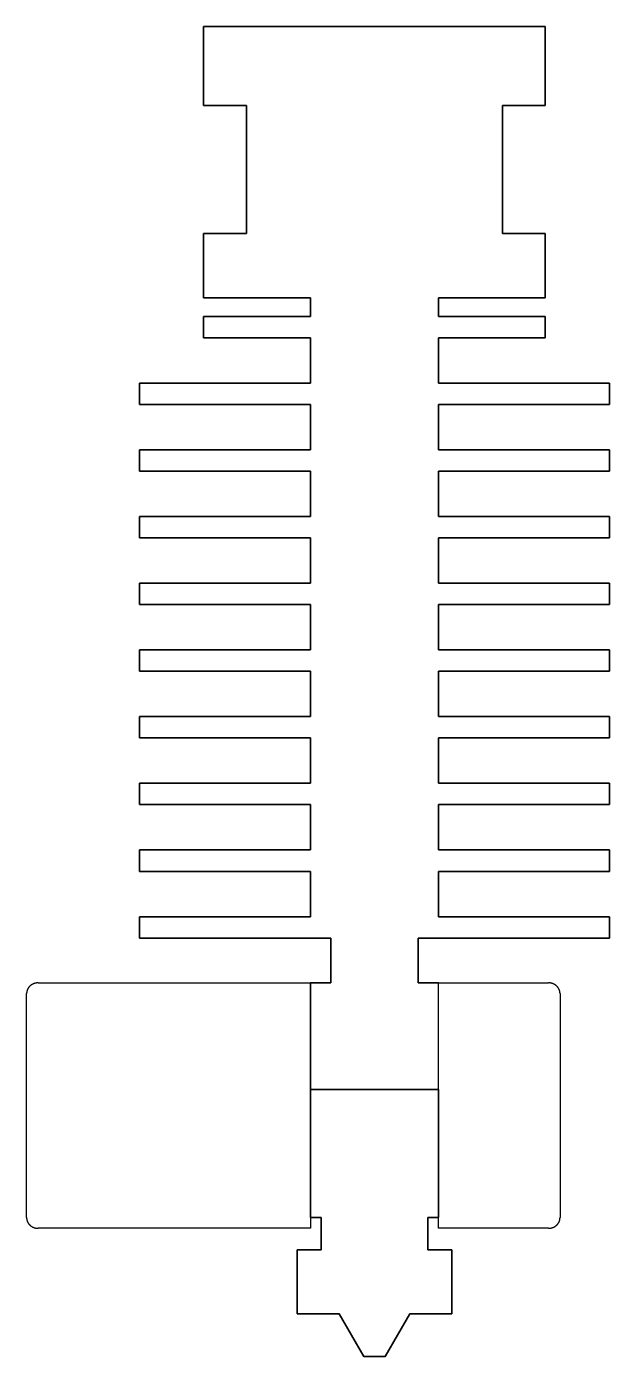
# Model space of a CAD drawing. Extents: x -16.3 to 11, y -62.3 to 0.
import ezdxf

# ---------------------------------------------------------------- set-up
doc = ezdxf.new("R2010")
doc.units = 0
doc.layers.get('0').update_dxf_attribs({"linetype": 'CONTINUOUS'})

msp = doc.modelspace()

# ---------------------------------------------------------------- linework, layer by layer
for p, q in [((-8, 0), (8, 0)), ((-8, -3.7), (-8, 0)), ((8, 0), (8, -3.7)), ((-6, -3.7), (-8, -3.7)), ((-6, -9.7), (-6, -3.7)), ((6, -3.7), (6, -9.7)), ((8, -3.7), (6, -3.7)), ((-8, -9.7), (-6, -9.7)), ((-8, -12.7), (-8, -9.7)), ((6, -9.7), (8, -9.7)), ((8, -9.7), (8, -12.7)), ((-3, -12.7), (-8, -12.7)), ((-3, -13.575), (-3, -12.7)), ((3, -12.7), (3, -13.575)), ((8, -12.7), (3, -12.7)), ((-8, -13.575), (-3, -13.575)), ((-8, -14.575), (-8, -13.575)), ((3, -13.575), (8, -13.575)), ((8, -13.575), (8, -14.575)), ((-3, -14.575), (-8, -14.575)), ((-3, -16.7), (-3, -14.575)), ((3, -14.575), (3, -16.7)), ((8, -14.575), (3, -14.575)), ((-11, -16.7), (-3, -16.7)), ((-11, -17.7), (-11, -16.7)), ((3, -16.7), (11, -16.7)), ((11, -16.7), (11, -17.7)), ((-3, -17.7), (-11, -17.7)), ((-3, -19.825), (-3, -17.7)), ((11, -17.7), (3, -17.7)), ((3, -17.7), (3, -19.825)), ((-11, -19.825), (-3, -19.825)), ((-11, -20.825), (-11, -19.825)), ((3, -19.825), (11, -19.825)), ((11, -19.825), (11, -20.825)), ((-3, -20.825), (-11, -20.825)), ((-3, -22.95), (-3, -20.825)), ((3, -20.825), (3, -22.95)), ((11, -20.825), (3, -20.825)), ((-11, -22.95), (-3, -22.95)), ((-11, -23.95), (-11, -22.95)), ((3, -22.95), (11, -22.95)), ((11, -22.95), (11, -23.95)), ((-3, -23.95), (-11, -23.95)), ((-3, -26.075), (-3, -23.95)), ((3, -23.95), (3, -26.075)), ((11, -23.95), (3, -23.95)), ((-11, -26.075), (-3, -26.075)), ((-11, -27.075), (-11, -26.075)), ((3, -26.075), (11, -26.075)), ((11, -26.075), (11, -27.075)), ((-3, -27.075), (-11, -27.075)), ((-3, -29.2), (-3, -27.075)), ((3, -27.075), (3, -29.2)), ((11, -27.075), (3, -27.075)), ((-11, -29.2), (-3, -29.2)), ((-11, -30.2), (-11, -29.2)), ((3, -29.2), (11, -29.2)), ((11, -29.2), (11, -30.2)), ((-3, -30.2), (-11, -30.2)), ((-3, -32.325), (-3, -30.2)), ((3, -30.2), (3, -32.325)), ((11, -30.2), (3, -30.2)), ((-11, -32.325), (-3, -32.325)), ((-11, -33.325), (-11, -32.325)), ((3, -32.325), (11, -32.325)), ((11, -32.325), (11, -33.325)), ((-3, -33.325), (-11, -33.325)), ((-3, -35.45), (-3, -33.325)), ((3, -33.325), (3, -35.45)), ((11, -33.325), (3, -33.325)), ((-11, -35.45), (-3, -35.45)), ((-11, -36.45), (-11, -35.45)), ((3, -35.45), (11, -35.45)), ((11, -35.45), (11, -36.45)), ((-3, -36.45), (-11, -36.45)), ((-3, -38.575), (-3, -36.45)), ((3, -36.45), (3, -38.575)), ((11, -36.45), (3, -36.45)), ((-11, -38.575), (-3, -38.575)), ((-11, -39.575), (-11, -38.575)), ((3, -38.575), (11, -38.575)), ((11, -38.575), (11, -39.575)), ((-3, -39.575), (-11, -39.575)), ((-3, -41.7), (-3, -39.575)), ((3, -39.575), (3, -41.7)), ((11, -39.575), (3, -39.575)), ((-11, -41.7), (-3, -41.7)), ((-11, -42.7), (-11, -41.7)), ((3, -41.7), (11, -41.7)), ((11, -41.7), (11, -42.7)), ((-2.05, -42.7), (-11, -42.7)), ((-2.05, -44.8), (-2.05, -42.7)), ((2.05, -42.7), (2.05, -44.8)), ((11, -42.7), (2.05, -42.7)), ((-15.74712, -44.8), (-3, -44.8)), ((-15.74712, -44.8), (-3, -44.8)), ((-3, -44.8), (-2.05, -44.8)), ((-3, -44.8), (-3, -56.3)), ((-3, -44.8), (-3, -56.3)), ((-3, -44.8), (-3, -56.3)), ((-3, -44.8), (-3, -56.3)), ((-3, -49.8), (-3, -44.8)), ((2.05, -44.8), (3, -44.8)), ((3, -56.3), (3, -44.8)), ((3, -44.8), (8.14506, -44.8)), ((3, -56.3), (3, -44.8)), ((3, -56.3), (3, -44.8)), ((-16.29013, -55.8), (-16.29013, -45.3)), ((8.68807, -45.3), (8.68807, -55.8)), ((-3, -49.8), (3, -49.8)), ((-3, -56.3), (-15.74712, -56.3)), ((-3, -56.3), (-15.74712, -56.3)), ((8.14506, -56.3), (3, -56.3))]:
    msp.add_line(p, q)
for points in [[(3, -49.8), (3, -44.8), (2.05, -44.8), (2.05, -42.7), (11, -42.7), (11, -41.7), (3, -41.7), (3, -39.575), (11, -39.575), (11, -38.575), (3, -38.575), (3, -36.45), (11, -36.45), (11, -35.45), (3, -35.45), (3, -33.325), (11, -33.325), (11, -32.325), (3, -32.325), (3, -30.2), (11, -30.2), (11, -29.2), (3, -29.2), (3, -27.075), (11, -27.075), (11, -26.075), (3, -26.075), (3, -23.95), (11, -23.95), (11, -22.95), (3, -22.95), (3, -20.825), (11, -20.825), (11, -19.825), (3, -19.825), (3, -17.7), (11, -17.7), (11, -16.7), (3, -16.7), (3, -14.575), (8, -14.575), (8, -13.575), (3, -13.575), (3, -12.7), (8, -12.7), (8, -9.7), (6, -9.7), (6, -3.7), (8, -3.7), (8, 0), (-8, 0), (-8, -3.7), (-6, -3.7), (-6, -9.7), (-8, -9.7), (-8, -12.7), (-3, -12.7), (-3, -13.575), (-8, -13.575), (-8, -14.575), (-3, -14.575), (-3, -16.7), (-11, -16.7), (-11, -17.7), (-3, -17.7), (-3, -19.825), (-11, -19.825), (-11, -20.825), (-3, -20.825), (-3, -22.95), (-11, -22.95), (-11, -23.95), (-3, -23.95), (-3, -26.075), (-11, -26.075), (-11, -27.075), (-3, -27.075), (-3, -29.2), (-11, -29.2), (-11, -30.2), (-3, -30.2), (-3, -32.325), (-11, -32.325), (-11, -33.325), (-3, -33.325), (-3, -35.45), (-11, -35.45), (-11, -36.45), (-3, -36.45), (-3, -38.575), (-11, -38.575), (-11, -39.575), (-3, -39.575), (-3, -41.7), (-11, -41.7), (-11, -42.7), (-2.05, -42.7), (-2.05, -44.8), (-3, -44.8), (-3, -49.8)], [(3, -49.8), (-3, -49.8), (-3, -55.8), (-2.5, -55.8), (-2.5, -57.3), (-3.61809, -57.3), (-3.61809, -60.3), (-1.6547, -60.3), (-0.5, -62.3), (0.5, -62.3), (1.6547, -60.3), (3.61809, -60.3), (3.61809, -57.3), (2.5, -57.3), (2.5, -55.8), (3, -55.8)]]:
    msp.add_lwpolyline(points, close=True)
msp.add_lwpolyline([(3, -49.8), (3, -55.8), (2.5, -55.8), (2.5, -57.3), (3.61809, -57.3), (3.61809, -60.3), (1.6547, -60.3), (0.5, -62.3), (-0.5, -62.3), (-1.6547, -60.3), (-3.61809, -60.3), (-3.61809, -57.3), (-2.5, -57.3), (-2.5, -55.8), (-3, -55.8), (-3, -49.8)])
for points in [[(-15.7471, -44.8, 0), (-15.7538, -44.8, 0), (-15.7605, -44.8002, 0), (-15.7671, -44.8003, 0), (-15.7738, -44.8006, 0), (-15.7804, -44.8009, 0), (-15.7871, -44.8014, 0), (-15.7937, -44.8018, 0), (-15.8003, -44.8024, 0), (-15.807, -44.803, 0), (-15.8136, -44.8038, 0), (-15.8202, -44.8045, 0), (-15.8268, -44.8054, 0), (-15.8334, -44.8063, 0), (-15.84, -44.8074, 0), (-15.8465, -44.8084, 0), (-15.8531, -44.8096, 0), (-15.8596, -44.8108, 0), (-15.8661, -44.8121, 0), (-15.8726, -44.8135, 0), (-15.8791, -44.815, 0), (-15.8855, -44.8165, 0), (-15.892, -44.8181, 0), (-15.8984, -44.8198, 0), (-15.9048, -44.8215, 0), (-15.9111, -44.8233, 0), (-15.9175, -44.8252, 0), (-15.9238, -44.8272, 0), (-15.9301, -44.8292, 0), (-15.9363, -44.8313, 0), (-15.9425, -44.8335, 0), (-15.9488, -44.8357, 0), (-15.9549, -44.8381, 0), (-15.9611, -44.8404, 0), (-15.9672, -44.8429, 0), (-15.9732, -44.8454, 0), (-15.9793, -44.848, 0), (-15.9853, -44.8507, 0), (-15.9913, -44.8534, 0), (-15.9972, -44.8562, 0), (-16.0031, -44.859, 0), (-16.009, -44.862, 0), (-16.0148, -44.865, 0), (-16.0205, -44.868, 0), (-16.0263, -44.8711, 0), (-16.032, -44.8743, 0), (-16.0376, -44.8776, 0), (-16.0432, -44.8809, 0), (-16.0488, -44.8843, 0), (-16.0543, -44.8877, 0), (-16.0598, -44.8912, 0), (-16.0652, -44.8948, 0), (-16.0706, -44.8984, 0), (-16.0759, -44.9021, 0), (-16.0812, -44.9058, 0), (-16.0864, -44.9096, 0), (-16.0916, -44.9135, 0), (-16.0967, -44.9174, 0), (-16.1018, -44.9214, 0), (-16.1068, -44.9254, 0), (-16.1118, -44.9295, 0), (-16.1167, -44.9337, 0), (-16.1215, -44.9379, 0), (-16.1263, -44.9421, 0), (-16.1311, -44.9464, 0), (-16.1358, -44.9508, 0), (-16.1404, -44.9552, 0), (-16.145, -44.9597, 0), (-16.1495, -44.9642, 0), (-16.1539, -44.9688, 0), (-16.1583, -44.9734, 0), (-16.1626, -44.9781, 0), (-16.1669, -44.9828, 0), (-16.1711, -44.9876, 0), (-16.1752, -44.9924, 0), (-16.1793, -44.9972, 0), (-16.1833, -45.0022, 0), (-16.1872, -45.0071, 0), (-16.1911, -45.0121, 0), (-16.1949, -45.0171, 0), (-16.1986, -45.0222, 0), (-16.2023, -45.0273, 0), (-16.2059, -45.0325, 0), (-16.2094, -45.0377, 0), (-16.2129, -45.0429, 0), (-16.2163, -45.0482, 0), (-16.2196, -45.0536, 0), (-16.2228, -45.0589, 0), (-16.226, -45.0643, 0), (-16.2291, -45.0697, 0), (-16.2321, -45.0752, 0), (-16.2351, -45.0807, 0), (-16.238, -45.0862, 0), (-16.2408, -45.0918, 0), (-16.2435, -45.0974, 0), (-16.2462, -45.103, 0), (-16.2488, -45.1087, 0), (-16.2513, -45.1143, 0), (-16.2537, -45.1201, 0), (-16.2561, -45.1258, 0), (-16.2584, -45.1316, 0), (-16.2606, -45.1373, 0), (-16.2627, -45.1432, 0), (-16.2648, -45.149, 0), (-16.2667, -45.1549, 0), (-16.2686, -45.1607, 0), (-16.2705, -45.1666, 0), (-16.2722, -45.1726, 0), (-16.2739, -45.1785, 0), (-16.2754, -45.1845, 0), (-16.2769, -45.1904, 0), (-16.2784, -45.1964, 0), (-16.2797, -45.2025, 0), (-16.281, -45.2085, 0), (-16.2821, -45.2145, 0), (-16.2832, -45.2206, 0), (-16.2843, -45.2266, 0), (-16.2852, -45.2327, 0), (-16.286, -45.2388, 0), (-16.2868, -45.2449, 0), (-16.2875, -45.251, 0), (-16.2881, -45.2571, 0), (-16.2887, -45.2632, 0), (-16.2891, -45.2693, 0), (-16.2895, -45.2755, 0), (-16.2898, -45.2816, 0), (-16.29, -45.2877, 0), (-16.2901, -45.2939, 0), (-16.2901, -45.3, 0)], [(8.68807, -45.3, 0), (8.68803, -45.2939, 0), (8.68791, -45.2877, 0), (8.6877, -45.2816, 0), (8.68741, -45.2755, 0), (8.68705, -45.2693, 0), (8.6866, -45.2632, 0), (8.68607, -45.2571, 0), (8.68545, -45.251, 0), (8.68476, -45.2449, 0), (8.68399, -45.2388, 0), (8.68313, -45.2327, 0), (8.68219, -45.2266, 0), (8.68117, -45.2206, 0), (8.68007, -45.2145, 0), (8.6789, -45.2085, 0), (8.67764, -45.2025, 0), (8.6763, -45.1964, 0), (8.67488, -45.1904, 0), (8.67338, -45.1845, 0), (8.6718, -45.1785, 0), (8.67014, -45.1726, 0), (8.6684, -45.1666, 0), (8.66658, -45.1607, 0), (8.66469, -45.1549, 0), (8.66271, -45.149, 0), (8.66066, -45.1432, 0), (8.65853, -45.1373, 0), (8.65633, -45.1316, 0), (8.65404, -45.1258, 0), (8.65168, -45.1201, 0), (8.64925, -45.1143, 0), (8.64674, -45.1087, 0), (8.64415, -45.103, 0), (8.64148, -45.0974, 0), (8.63875, -45.0918, 0), (8.63593, -45.0862, 0), (8.63305, -45.0807, 0), (8.63009, -45.0752, 0), (8.62706, -45.0697, 0), (8.62395, -45.0643, 0), (8.62077, -45.0589, 0), (8.61753, -45.0536, 0), (8.61421, -45.0482, 0), (8.61081, -45.0429, 0), (8.60735, -45.0377, 0), (8.60382, -45.0325, 0), (8.60022, -45.0273, 0), (8.59656, -45.0222, 0), (8.59282, -45.0171, 0), (8.58902, -45.0121, 0), (8.58515, -45.0071, 0), (8.58121, -45.0022, 0), (8.57721, -44.9972, 0), (8.57314, -44.9924, 0), (8.56901, -44.9876, 0), (8.56481, -44.9828, 0), (8.56055, -44.9781, 0), (8.55623, -44.9734, 0), (8.55185, -44.9688, 0), (8.5474, -44.9642, 0), (8.5429, -44.9597, 0), (8.53833, -44.9552, 0), (8.53371, -44.9508, 0), (8.52903, -44.9464, 0), (8.52429, -44.9421, 0), (8.51949, -44.9379, 0), (8.51463, -44.9337, 0), (8.50972, -44.9295, 0), (8.50476, -44.9254, 0), (8.49974, -44.9214, 0), (8.49467, -44.9174, 0), (8.48954, -44.9135, 0), (8.48437, -44.9096, 0), (8.47914, -44.9058, 0), (8.47386, -44.9021, 0), (8.46853, -44.8984, 0), (8.46316, -44.8948, 0), (8.45773, -44.8912, 0), (8.45226, -44.8877, 0), (8.44674, -44.8843, 0), (8.44118, -44.8809, 0), (8.43557, -44.8776, 0), (8.42992, -44.8743, 0), (8.42422, -44.8711, 0), (8.41849, -44.868, 0), (8.41271, -44.865, 0), (8.40689, -44.862, 0), (8.40104, -44.859, 0), (8.39514, -44.8562, 0), (8.38921, -44.8534, 0), (8.38324, -44.8507, 0), (8.37723, -44.848, 0), (8.37119, -44.8454, 0), (8.36511, -44.8429, 0), (8.359, -44.8404, 0), (8.35286, -44.8381, 0), (8.34669, -44.8357, 0), (8.34049, -44.8335, 0), (8.33426, -44.8313, 0), (8.328, -44.8292, 0), (8.32171, -44.8272, 0), (8.3154, -44.8252, 0), (8.30906, -44.8233, 0), (8.30269, -44.8215, 0), (8.2963, -44.8198, 0), (8.28989, -44.8181, 0), (8.28346, -44.8165, 0), (8.277, -44.815, 0), (8.27053, -44.8135, 0), (8.26404, -44.8121, 0), (8.25753, -44.8108, 0), (8.251, -44.8096, 0), (8.24446, -44.8084, 0), (8.2379, -44.8074, 0), (8.23133, -44.8063, 0), (8.22474, -44.8054, 0), (8.21814, -44.8045, 0), (8.21153, -44.8038, 0), (8.20492, -44.803, 0), (8.19829, -44.8024, 0), (8.19165, -44.8018, 0), (8.18501, -44.8014, 0), (8.17836, -44.8009, 0), (8.17171, -44.8006, 0), (8.16505, -44.8003, 0), (8.15839, -44.8002, 0), (8.15173, -44.8, 0), (8.14506, -44.8, 0)], [(-16.2901, -55.8, 0), (-16.2901, -55.8061, 0), (-16.29, -55.8123, 0), (-16.2898, -55.8184, 0), (-16.2895, -55.8245, 0), (-16.2891, -55.8307, 0), (-16.2887, -55.8368, 0), (-16.2881, -55.8429, 0), (-16.2875, -55.849, 0), (-16.2868, -55.8551, 0), (-16.286, -55.8612, 0), (-16.2852, -55.8673, 0), (-16.2843, -55.8734, 0), (-16.2832, -55.8794, 0), (-16.2821, -55.8855, 0), (-16.281, -55.8915, 0), (-16.2797, -55.8975, 0), (-16.2784, -55.9036, 0), (-16.2769, -55.9096, 0), (-16.2754, -55.9155, 0), (-16.2739, -55.9215, 0), (-16.2722, -55.9274, 0), (-16.2705, -55.9334, 0), (-16.2686, -55.9393, 0), (-16.2667, -55.9451, 0), (-16.2648, -55.951, 0), (-16.2627, -55.9568, 0), (-16.2606, -55.9627, 0), (-16.2584, -55.9684, 0), (-16.2561, -55.9742, 0), (-16.2537, -55.9799, 0), (-16.2513, -55.9857, 0), (-16.2488, -55.9913, 0), (-16.2462, -55.997, 0), (-16.2435, -56.0026, 0), (-16.2408, -56.0082, 0), (-16.238, -56.0138, 0), (-16.2351, -56.0193, 0), (-16.2321, -56.0248, 0), (-16.2291, -56.0303, 0), (-16.226, -56.0357, 0), (-16.2228, -56.0411, 0), (-16.2196, -56.0464, 0), (-16.2163, -56.0518, 0), (-16.2129, -56.0571, 0), (-16.2094, -56.0623, 0), (-16.2059, -56.0675, 0), (-16.2023, -56.0727, 0), (-16.1986, -56.0778, 0), (-16.1949, -56.0829, 0), (-16.1911, -56.0879, 0), (-16.1872, -56.0929, 0), (-16.1833, -56.0978, 0), (-16.1793, -56.1028, 0), (-16.1752, -56.1076, 0), (-16.1711, -56.1124, 0), (-16.1669, -56.1172, 0), (-16.1626, -56.1219, 0), (-16.1583, -56.1266, 0), (-16.1539, -56.1312, 0), (-16.1495, -56.1358, 0), (-16.145, -56.1403, 0), (-16.1404, -56.1448, 0), (-16.1358, -56.1492, 0), (-16.1311, -56.1536, 0), (-16.1263, -56.1579, 0), (-16.1215, -56.1621, 0), (-16.1167, -56.1663, 0), (-16.1118, -56.1705, 0), (-16.1068, -56.1746, 0), (-16.1018, -56.1786, 0), (-16.0967, -56.1826, 0), (-16.0916, -56.1865, 0), (-16.0864, -56.1904, 0), (-16.0812, -56.1942, 0), (-16.0759, -56.1979, 0), (-16.0706, -56.2016, 0), (-16.0652, -56.2052, 0), (-16.0598, -56.2088, 0), (-16.0543, -56.2123, 0), (-16.0488, -56.2157, 0), (-16.0432, -56.2191, 0), (-16.0376, -56.2224, 0), (-16.032, -56.2257, 0), (-16.0263, -56.2289, 0), (-16.0205, -56.232, 0), (-16.0148, -56.235, 0), (-16.009, -56.238, 0), (-16.0031, -56.241, 0), (-15.9972, -56.2438, 0), (-15.9913, -56.2466, 0), (-15.9853, -56.2493, 0), (-15.9793, -56.252, 0), (-15.9732, -56.2546, 0), (-15.9672, -56.2571, 0), (-15.9611, -56.2596, 0), (-15.9549, -56.2619, 0), (-15.9488, -56.2643, 0), (-15.9425, -56.2665, 0), (-15.9363, -56.2687, 0), (-15.9301, -56.2708, 0), (-15.9238, -56.2728, 0), (-15.9175, -56.2748, 0), (-15.9111, -56.2767, 0), (-15.9048, -56.2785, 0), (-15.8984, -56.2802, 0), (-15.892, -56.2819, 0), (-15.8855, -56.2835, 0), (-15.8791, -56.285, 0), (-15.8726, -56.2865, 0), (-15.8661, -56.2879, 0), (-15.8596, -56.2892, 0), (-15.8531, -56.2904, 0), (-15.8465, -56.2916, 0), (-15.84, -56.2926, 0), (-15.8334, -56.2937, 0), (-15.8268, -56.2946, 0), (-15.8202, -56.2955, 0), (-15.8136, -56.2962, 0), (-15.807, -56.297, 0), (-15.8003, -56.2976, 0), (-15.7937, -56.2982, 0), (-15.7871, -56.2986, 0), (-15.7804, -56.2991, 0), (-15.7738, -56.2994, 0), (-15.7671, -56.2997, 0), (-15.7605, -56.2998, 0), (-15.7538, -56.3, 0), (-15.7471, -56.3, 0)], [(8.14506, -56.3, 0), (8.15173, -56.3, 0), (8.15839, -56.2998, 0), (8.16505, -56.2997, 0), (8.17171, -56.2994, 0), (8.17836, -56.2991, 0), (8.18501, -56.2986, 0), (8.19165, -56.2982, 0), (8.19829, -56.2976, 0), (8.20492, -56.297, 0), (8.21153, -56.2962, 0), (8.21814, -56.2955, 0), (8.22474, -56.2946, 0), (8.23133, -56.2937, 0), (8.2379, -56.2926, 0), (8.24446, -56.2916, 0), (8.251, -56.2904, 0), (8.25753, -56.2892, 0), (8.26404, -56.2879, 0), (8.27053, -56.2865, 0), (8.277, -56.285, 0), (8.28346, -56.2835, 0), (8.28989, -56.2819, 0), (8.2963, -56.2802, 0), (8.30269, -56.2785, 0), (8.30906, -56.2767, 0), (8.3154, -56.2748, 0), (8.32171, -56.2728, 0), (8.328, -56.2708, 0), (8.33426, -56.2687, 0), (8.34049, -56.2665, 0), (8.34669, -56.2643, 0), (8.35286, -56.2619, 0), (8.359, -56.2596, 0), (8.36511, -56.2571, 0), (8.37119, -56.2546, 0), (8.37723, -56.252, 0), (8.38324, -56.2493, 0), (8.38921, -56.2466, 0), (8.39514, -56.2438, 0), (8.40104, -56.241, 0), (8.40689, -56.238, 0), (8.41271, -56.235, 0), (8.41849, -56.232, 0), (8.42422, -56.2289, 0), (8.42992, -56.2257, 0), (8.43557, -56.2224, 0), (8.44118, -56.2191, 0), (8.44674, -56.2157, 0), (8.45226, -56.2123, 0), (8.45773, -56.2088, 0), (8.46316, -56.2052, 0), (8.46853, -56.2016, 0), (8.47386, -56.1979, 0), (8.47914, -56.1942, 0), (8.48437, -56.1904, 0), (8.48954, -56.1865, 0), (8.49467, -56.1826, 0), (8.49974, -56.1786, 0), (8.50476, -56.1746, 0), (8.50972, -56.1705, 0), (8.51463, -56.1663, 0), (8.51949, -56.1621, 0), (8.52429, -56.1579, 0), (8.52903, -56.1536, 0), (8.53371, -56.1492, 0), (8.53833, -56.1448, 0), (8.5429, -56.1403, 0), (8.5474, -56.1358, 0), (8.55185, -56.1312, 0), (8.55623, -56.1266, 0), (8.56055, -56.1219, 0), (8.56481, -56.1172, 0), (8.56901, -56.1124, 0), (8.57314, -56.1076, 0), (8.57721, -56.1028, 0), (8.58121, -56.0978, 0), (8.58515, -56.0929, 0), (8.58902, -56.0879, 0), (8.59282, -56.0829, 0), (8.59656, -56.0778, 0), (8.60022, -56.0727, 0), (8.60382, -56.0675, 0), (8.60735, -56.0623, 0), (8.61081, -56.0571, 0), (8.61421, -56.0518, 0), (8.61753, -56.0464, 0), (8.62077, -56.0411, 0), (8.62395, -56.0357, 0), (8.62706, -56.0303, 0), (8.63009, -56.0248, 0), (8.63305, -56.0193, 0), (8.63593, -56.0138, 0), (8.63875, -56.0082, 0), (8.64148, -56.0026, 0), (8.64415, -55.997, 0), (8.64674, -55.9913, 0), (8.64925, -55.9857, 0), (8.65168, -55.9799, 0), (8.65404, -55.9742, 0), (8.65633, -55.9684, 0), (8.65853, -55.9627, 0), (8.66066, -55.9568, 0), (8.66271, -55.951, 0), (8.66469, -55.9451, 0), (8.66658, -55.9393, 0), (8.6684, -55.9334, 0), (8.67014, -55.9274, 0), (8.6718, -55.9215, 0), (8.67338, -55.9155, 0), (8.67488, -55.9096, 0), (8.6763, -55.9036, 0), (8.67764, -55.8975, 0), (8.6789, -55.8915, 0), (8.68007, -55.8855, 0), (8.68117, -55.8794, 0), (8.68219, -55.8734, 0), (8.68313, -55.8673, 0), (8.68399, -55.8612, 0), (8.68476, -55.8551, 0), (8.68545, -55.849, 0), (8.68607, -55.8429, 0), (8.6866, -55.8368, 0), (8.68705, -55.8307, 0), (8.68741, -55.8245, 0), (8.6877, -55.8184, 0), (8.68791, -55.8123, 0), (8.68803, -55.8061, 0), (8.68807, -55.8, 0)]]:
    msp.add_polyline3d(points)

doc.saveas('drawing.dxf')
